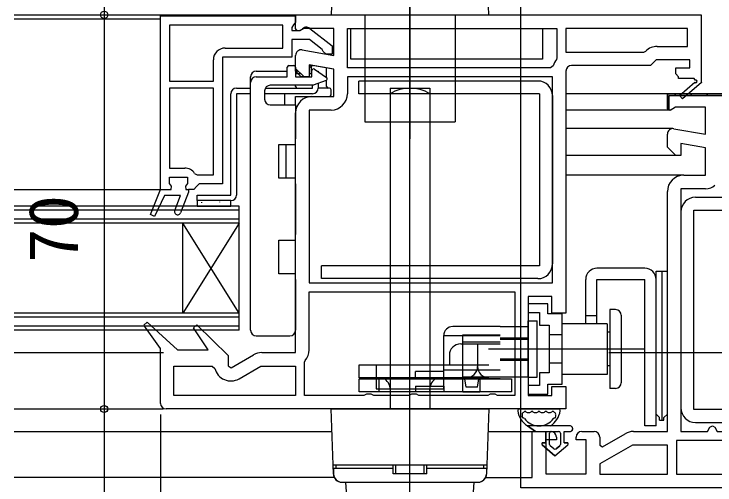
# Model space of a CAD drawing. Units: millimetres, scale not verified. Extents: x -525 to 525, y -783 to 778.
# Drawn here: x -195.5 to -71, y -509.1 to -425.4 of the extents above; entities that cross this region are included whole.
import ezdxf
from ezdxf.enums import TextEntityAlignment as Align

# ---------------------------------------------------------------- set-up
doc = ezdxf.new("R2010")
doc.units = ezdxf.units.MM
doc.header["$LTSCALE"] = 4
for name, color, linetype in [('0-2_YKK_11', 7, 'Continuous'), ('0-4_YKK_12', 2, 'Continuous'), ('0-5_YKK_13', 4, 'Continuous'), ('0-7_YKK_D', 6, 'Continuous')]:
    doc.layers.add(name, color=color, linetype=linetype)
doc.styles.add('ＭＳ ゴシック', font='')
doc.styles.get('ＭＳ ゴシック').set_extended_font_data('MS Gothic')

msp = doc.modelspace()

# ---------------------------------------------------------------- linework, layer by layer
at = {"layer": '0-2_YKK_11'}
for p, q in [((-78.218, -439.9), (-77.918, -439.6)), ((-75.389, -439.9), (-75.089, -439.6)), ((-72.561, -439.9), (-72.261, -439.6)), ((-79.492, -441.174), (-79.192, -440.874)), ((-72.692, -456.5), (-77.092, -456.5)), ((-143.092, -485.098), (-143.092, -474.798)), ((-94.692, -499.6), (-92.492, -499.6))]:
    msp.add_line(p, q, dxfattribs=at)
for points in [[(-145.492, -425.598), (-73.492, -425.598), (-73.492, -437.464), (-73.414, -437.598), (-76.832, -440.503), (-77.351, -439.893), (-74.631, -437.582)], [(-144.318, -431.813), (-138.692, -432.805), (-138.692, -427.998), (-144.048, -427.998), (-144.727, -428.422), (-145.192, -428.456), (-145.492, -427.998), (-145.492, -427.098), (-145.492, -425.598)], [(-169.492, -456.601), (-169.492, -425.801), (-145.492, -425.801), (-145.492, -426.901), (-145.842, -427.378), (-146.192, -427.855), (-146.192, -428.401), (-144.792, -428.401), (-144.392, -428.201)], [(-147.792, -427.401), (-167.892, -427.401), (-167.892, -437.401), (-160.092, -437.401), (-160.092, -433.601)], [(-142.975, -428.014), (-138.992, -431.126), (-138.992, -432.601), (-140.093, -432.601), (-140.592, -432.126), (-140.784, -431.756), (-143.03, -430.001), (-146.192, -430.001), (-146.192, -433.101), (-158.492, -433.101), (-158.492, -455.601), (-162.592, -455.601), (-163.092, -456.101), (-163.592, -456.601), (-164.492, -456.601), (-164.492, -457.101), (-165.93, -460.753)], [(-157.992, -431.501), (-147.792, -431.501), (-147.792, -427.401)], [(-136.292, -427.998), (-99.092, -427.998), (-99.092, -433.231), (-99.194, -433.534)], [(-99.754, -434.639), (-100.234, -434.998), (-136.292, -434.998), (-136.292, -427.998)], [(-75.891, -427.998), (-97.491, -427.998), (-97.492, -432.198), (-83.693, -432.198), (-83.339, -432.051)], [(-81.284, -431.198), (-75.892, -431.198), (-75.891, -427.998)], [(-139.105, -435.167), (-143.092, -434.464), (-143.092, -436.595), (-144.491, -436.595), (-145.492, -435.595), (-145.492, -432.795)], [(-142.592, -440.098), (-138.692, -440.098), (-138.692, -435.242), (-143.092, -434.467), (-143.092, -436.598), (-143.992, -436.598), (-145.492, -435.098), (-145.492, -432.798)], [(-74.566, -437.204), (-74.742, -436.898), (-77.492, -436.898), (-77.492, -436.598), (-77.992, -436.098), (-77.992, -434.998), (-75.492, -434.998), (-75.492, -433.598), (-81.492, -433.598), (-82.492, -434.598), (-96.492, -434.598)], [(-140.505, -434.92), (-142.505, -434.567), (-143.092, -435.06)], [(-97.492, -435.598), (-97.492, -478.598), (-99.992, -478.598), (-99.992, -475.598), (-104.192, -475.598), (-104.192, -493.198), (-99.992, -493.198), (-99.992, -491.598), (-97.492, -491.598), (-97.492, -495.598), (-168.492, -495.598)], [(-143.092, -473.198), (-99.892, -473.198), (-99.892, -436.598), (-136.292, -436.598), (-136.292, -439.598)], [(-160.092, -454.001), (-160.092, -438.601), (-167.892, -438.601), (-167.892, -452.801), (-165.192, -452.801)], [(-78.318, -445.815), (-72.692, -446.807), (-72.692, -442), (-78.048, -442), (-78.976, -442.58), (-79.492, -442.295), (-79.492, -439.6), (-66.492, -439.6), (-53.492, -439.6), (-53.492, -442.295), (-54.007, -442.58), (-54.935, -442), (-60.292, -442), (-60.292, -446.807), (-54.665, -445.815)], [(-53.992, -439.6), (-66.492, -439.6), (-79.492, -439.6), (-79.492, -442), (-79.192, -442.458), (-79.192, -439.9), (-66.492, -439.9), (-53.792, -439.9), (-53.792, -442.458), (-53.492, -442), (-53.492, -440.1)], [(-151.518, -485.598), (-145.492, -485.598), (-145.492, -442.998)], [(-139.192, -442.498), (-143.092, -442.498), (-143.092, -473.198)], [(-76.592, -454.1), (-72.692, -454.1), (-72.692, -449.244), (-77.092, -448.468), (-77.092, -450.6), (-77.992, -450.6), (-79.492, -449.1), (-79.492, -446.8)], [(-163.422, -453.77), (-163.001, -454.001), (-160.092, -454.001)], [(-166.953, -460.349), (-165.91, -457.701), (-168.745, -457.701), (-170.538, -461.389), (-171.269, -461.067), (-169.492, -456.601), (-167.592, -456.601), (-167.517, -456.01), (-167.892, -455.526), (-167.892, -454.401), (-164.692, -454.401), (-164.692, -455.526), (-165.067, -456.01), (-164.992, -456.601), (-164.492, -456.601), (-164.492, -457.101), (-165.93, -460.753)], [(-166.953, -460.349), (-165.91, -457.701), (-168.745, -457.701), (-170.538, -461.389), (-171.269, -461.067), (-169.492, -456.601)], [(-77.092, -456.5), (-77.092, -499.6), (-72.358, -499.6), (-71.925, -498.85), (-71.492, -498.6), (-71.059, -498.85), (-70.625, -499.6), (-66.492, -499.6), (-62.358, -499.6), (-61.925, -498.85), (-61.492, -498.6), (-61.059, -498.85), (-60.625, -499.6), (-55.892, -499.6), (-55.892, -456.5), (-60.292, -456.5)], [(-85.518, -499.6), (-79.492, -499.6), (-79.492, -457)], [(-143.092, -474.798), (-106.592, -474.798), (-106.592, -493.198), (-109.625, -493.198), (-110.058, -492.948), (-110.925, -492.948), (-111.358, -493.198), (-123.625, -493.198), (-124.058, -492.948), (-124.925, -492.948), (-125.358, -493.198), (-131.625, -493.198), (-132.058, -492.948), (-132.925, -492.948), (-133.358, -493.198), (-143.892, -493.198), (-143.892, -487.289), (-143.774, -486.967)], [(-169.492, -494.598), (-169.492, -484.888), (-172.443, -480.693), (-171.852, -480.175), (-166.492, -485.098), (-161.026, -485.098), (-163.647, -481.186), (-163.042, -480.683), (-157.492, -486.085), (-157.492, -487.943), (-156.925, -488.271), (-152.968, -485.987)], [(-145.492, -493.198), (-167.092, -493.198), (-167.092, -487.998), (-160.304, -487.998), (-159.817, -488.385)], [(-155.542, -490.244), (-151.652, -487.998), (-145.492, -487.998), (-145.492, -493.198)], [(-32.792, -499.6), (-29.492, -499.6), (-29.492, -507.8), (-27.492, -507.8), (-27.492, -509.6), (-66.492, -509.6), (-105.492, -509.6), (-105.492, -507.8), (-103.492, -507.8), (-103.492, -499.6), (-100.192, -499.6)], [(-91.492, -500.6), (-91.492, -502.023), (-90.992, -502.311), (-86.968, -499.989)], [(-99.192, -500.6), (-99.192, -501.1), (-101.092, -501.1), (-101.092, -507.1), (-93.892, -507.1), (-93.892, -501.1), (-95.692, -501.1), (-95.692, -500.6)]]:
    msp.add_lwpolyline(points, dxfattribs=at)
for points in [[(-55.092, -501.2), (-66.492, -501.2), (-77.892, -501.2), (-77.892, -507.2), (-66.492, -507.2), (-55.092, -507.2)], [(-91.492, -507.2), (-79.492, -507.2), (-79.492, -502), (-85.652, -502), (-91.492, -505.371)]]:
    msp.add_lwpolyline(points, close=True, dxfattribs=at)
for centre, radius, start, end in [((-143.592, -428.801), 1, 51.91328, 143.13011), ((-157.992, -433.601), 2.1, 90.00001, 179.99999), ((-144.492, -432.798), 1, 80.00002, 180), ((-81.284, -434.098), 2.9, 90.00001, 135.09912), ((-96.492, -435.598), 3.4, 142.62992, 163.6173), ((-96.492, -435.598), 1, 90.00001, 179.99999), ((-74.441, -437.42), 0.25, 220.35704, 120.00003), ((-142.592, -442.998), 2.9, 90.00001, 179.99999), ((-139.192, -439.598), 2.9, 270.00001, 359.99999), ((-78.492, -446.8), 1, 80.00002, 180), ((-165.192, -454.901), 2.1, 32.57896, 89.99999), ((-76.592, -457), 2.9, 90.00001, 179.99999), ((-72.692, -454.1), 2.4, 270, 313.60283), ((-166.442, -460.551), 0.55, 158.50165, 338.50167), ((-166.442, -460.551), 0.55, 158.50165, 338.50167), ((-145.992, -485.098), 2.9, 319.88082, 0.00002), ((-151.518, -488.498), 2.9, 89.99998, 119.99999), ((-156.992, -487.732), 2.9, 193.0206, 300.00002), ((-168.492, -494.598), 1, 180.00001, 269.99999), ((-100.192, -500.6), 1, 0.00001, 89.99999), ((-94.692, -500.6), 1, 90.00001, 179.99999), ((-92.492, -500.6), 1, 0.00001, 89.99999), ((-85.518, -502.5), 2.9, 89.99998, 119.99999)]:
    msp.add_arc(centre, radius, start, end, dxfattribs=at)
at = {"layer": '0-4_YKK_12'}
for p, q in [((-125.189, -524.975), (-125.189, -402.151)), ((-125.189, -424.286), (-125.189, -436.436)), ((-195.492, -425.6), (-144.992, -425.599)), ((-195.492, -426.301), (-169.492, -426.301)), ((-78.994, -439.6), (-97.492, -439.6)), ((-78.994, -442.5), (-97.492, -442.5)), ((-78.494, -445.8), (-97.492, -445.8)), ((-77.787, -450.6), (-97.492, -450.6)), ((-76.594, -454.1), (-97.492, -454.1)), ((-195.492, -456.601), (-169.491, -456.601)), ((-155.492, -459.596), (-195.492, -459.596)), ((-155.492, -460.296), (-195.492, -460.296)), ((-155.492, -481.596), (-155.492, -459.596)), ((-155.492, -461.896), (-195.492, -461.896)), ((-155.492, -462.596), (-195.492, -462.596)), ((-155.492, -478.596), (-165.492, -462.596)), ((-155.492, -478.596), (-195.492, -478.596)), ((-155.492, -479.296), (-195.492, -479.296)), ((-155.492, -480.896), (-195.492, -480.896)), ((-155.492, -481.596), (-195.492, -481.596)), ((-195.492, -485.595), (-168.977, -485.596)), ((-195.492, -495.595), (-168.992, -495.598)), ((-195.492, -499.6), (-139.049, -499.6)), ((-111.329, -499.6), (-102.992, -499.6)), ((-138.58, -507.8), (-195.492, -507.8)), ((-111.798, -507.8), (-104.992, -507.8))]:
    msp.add_line(p, q, dxfattribs=at)
msp.add_lwpolyline([(-155.492, -462.596), (-165.492, -478.596), (-165.492, -462.596)], dxfattribs=at)
at = {"layer": '0-5_YKK_13'}
for p, q in [((-125.189, -385.228), (-125.189, -447.603)), ((-138.785, -414.05), (-139.189, -425.603)), ((-111.189, -425.603), (-111.592, -414.05)), ((-139.189, -425.603), (-111.189, -425.603)), ((-133.189, -425.598), (-133.189, -444.598)), ((-117.189, -425.598), (-117.189, -444.598)), ((-146.992, -436.599), (-146.992, -434.899)), ((-146.692, -434.599), (-145.792, -434.599)), ((-145.492, -434.899), (-145.492, -436.599)), ((-145.192, -436.099), (-145.192, -435.399)), ((-142.692, -434.599), (-143.061, -434.599)), ((-142.692, -434.599), (-142.345, -434.599)), ((-142.692, -436.099), (-142.692, -434.599)), ((-142.592, -436.599), (-142.592, -435.499)), ((-142.119, -435.253), (-140.017, -436.726)), ((-139.992, -436.745), (-139.992, -435.014)), ((-153.492, -437.599), (-153.492, -436.599)), ((-152.492, -435.599), (-146.992, -435.599)), ((-152.492, -436.599), (-146.992, -436.599)), ((-145.192, -436.099), (-145.492, -436.099)), ((-145.492, -436.599), (-142.592, -436.599)), ((-144.492, -436.099), (-145.192, -436.099)), ((-142.692, -436.099), (-143.092, -436.099)), ((-141.626, -435.599), (-141.492, -435.599)), ((-141.492, -435.599), (-141.492, -435.693)), ((-153.492, -481.599), (-153.492, -437.599)), ((-140.086, -437.253), (-142.361, -438.081)), ((-141.492, -437.765), (-141.492, -438.599)), ((-139.992, -438.299), (-139.992, -437.197)), ((-102.492, -437.35), (-134.292, -437.35)), ((-134.292, -438.95), (-134.292, -437.35)), ((-134.292, -439.65), (-134.292, -437.35)), ((-155.992, -438.599), (-153.492, -438.599)), ((-150.992, -439.099), (-150.992, -440.599)), ((-150.858, -438.599), (-142.492, -438.599)), ((-142.463, -438.099), (-149.992, -438.099)), ((-145.492, -438.299), (-145.492, -438.099)), ((-142.492, -438.599), (-142.492, -438.099)), ((-139.492, -438.599), (-141.492, -438.599)), ((-139.192, -439.799), (-139.192, -438.899)), ((-128.689, -438.6), (-128.689, -495.6)), ((-128.689, -438.6), (-121.689, -438.6)), ((-121.689, -438.6), (-121.689, -495.6)), ((-156.992, -457.599), (-156.992, -439.599)), ((-153.492, -439.599), (-155.992, -439.599)), ((-155.992, -439.599), (-155.992, -457.599)), ((-142.492, -439.599), (-150.992, -439.599)), ((-147.492, -439.599), (-150.992, -439.599)), ((-147.492, -439.599), (-147.492, -441.599)), ((-145.492, -441.599), (-145.492, -440.099)), ((-145.492, -440.099), (-139.492, -440.099)), ((-102.192, -439.65), (-134.292, -439.65)), ((-125.189, -497.684), (-125.189, -439.67)), ((-102.192, -439.65), (-102.192, -470.15)), ((-99.892, -439.95), (-99.892, -469.85)), ((-149.992, -441.599), (-145.492, -441.599)), ((-145.492, -441.599), (-145.492, -447.599)), ((-133.189, -444.598), (-117.189, -444.598)), ((-148.492, -454.599), (-148.492, -448.599)), ((-147.242, -448.599), (-147.242, -454.599)), ((-145.492, -454.599), (-148.492, -454.599)), ((-145.492, -455.599), (-145.492, -454.599)), ((-145.492, -455.599), (-145.492, -464.599)), ((-162.992, -457.599), (-156.992, -457.599)), ((-162.992, -458.599), (-162.992, -457.599)), ((-156.992, -458.599), (-162.992, -458.599)), ((-162.201, -458.885), (-162.201, -458.985)), ((-159.026, -458.785), (-159.026, -458.885)), ((-74.492, -458), (-57.392, -458)), ((-157.438, -459.578), (-157.438, -459.599)), ((-77.092, -460.6), (-77.092, -495.4)), ((-148.492, -471.599), (-148.492, -465.599)), ((-140.892, -472.45), (-140.892, -470.15)), ((-102.192, -470.15), (-140.892, -470.15)), ((-145.492, -471.599), (-148.492, -471.599)), ((-145.492, -472.599), (-145.492, -471.599)), ((-83.489, -470.6), (-91.989, -470.6)), ((-81.489, -496.5), (-81.489, -471.1)), ((-81.489, -471.1), (-80.489, -471.1)), ((-80.489, -471.1), (-79.489, -471.1)), ((-80.489, -471.1), (-80.489, -497.6)), ((-80.489, -471.1), (-80.489, -497.6)), ((-80.489, -471.1), (-80.489, -497.6)), ((-79.489, -496.5), (-79.489, -471.1)), ((-145.492, -472.599), (-145.492, -481.599)), ((-102.492, -472.45), (-140.892, -472.45)), ((-93.989, -480.5), (-93.989, -472.6)), ((-83.489, -498.6), (-83.489, -472.6)), ((-81.489, -498.6), (-81.489, -472.6)), ((-93.989, -479), (-91.989, -479)), ((-89.692, -477.95), (-89.692, -491.95)), ((-89.692, -477.95), (-89.692, -491.95)), ((-88.692, -477.95), (-89.692, -477.95)), ((-87.692, -478.95), (-87.692, -490.95)), ((-102.589, -489.95), (-102.589, -479.95)), ((-125.189, -535.974), (-125.189, -480.6)), ((-109.189, -480.95), (-117.589, -480.95)), ((-109.189, -480.95), (-104.189, -480.95)), ((-90.192, -480.45), (-98.192, -480.45)), ((-91.992, -480.5), (-93.992, -480.5)), ((-91.989, -480.5), (-93.989, -480.5)), ((-152.492, -482.599), (-146.492, -482.599)), ((-119.189, -482.55), (-109.189, -482.55)), ((-115.789, -482.45), (-109.189, -482.45)), ((-115.789, -492.55), (-115.789, -482.45)), ((-98.192, -482.45), (-100.492, -482.45)), ((-89.692, -481.95), (-90.192, -481.95)), ((-116.189, -484.05), (-109.189, -484.05)), ((-115.789, -483.65), (-109.189, -483.65)), ((-113.189, -484.05), (-113.189, -488.05)), ((-109.189, -482.95), (-104.189, -482.95)), ((-109.189, -483.2), (-104.189, -483.2)), ((-96.993, -484.95), (-111.276, -484.95)), ((-83.682, -484.95), (-105.682, -484.95)), ((-118.189, -486.05), (-118.189, -487.75)), ((-67.878, -485.6), (-89.878, -485.6)), ((-134.189, -487.75), (-119.189, -487.75)), ((-134.189, -490.05), (-134.189, -487.75)), ((-131.189, -487.75), (-131.189, -490.05)), ((-119.189, -490.05), (-119.189, -487.75)), ((-119.189, -487.75), (-118.189, -487.75)), ((-118.189, -487.75), (-111.189, -487.75)), ((-109.189, -486.7), (-104.189, -486.7)), ((-109.189, -486.95), (-104.189, -486.95)), ((-98.219, -487.45), (-100.519, -487.45)), ((-119.189, -488.95), (-124.189, -488.95)), ((-124.189, -490.25), (-124.189, -488.95)), ((-119.189, -488.65), (-109.189, -488.65)), ((-119.189, -490.25), (-119.189, -488.95)), ((-89.692, -487.95), (-90.192, -487.95)), ((-124.189, -490.05), (-134.189, -490.05)), ((-131.189, -490.05), (-131.189, -490.25)), ((-131.189, -490.25), (-131.189, -492.05)), ((-130.689, -492.55), (-130.689, -490.25)), ((-111.189, -490.05), (-124.189, -490.05)), ((-119.189, -490.25), (-119.189, -490.05)), ((-119.189, -492.05), (-119.189, -490.25)), ((-109.189, -490.25), (-119.189, -490.25)), ((-112.789, -489.95), (-115.789, -489.95)), ((-115.189, -491.75), (-115.439, -490.25)), ((-113.189, -491.75), (-112.939, -490.25)), ((-112.789, -489.95), (-112.789, -492.55)), ((-109.189, -489.95), (-112.789, -489.95)), ((-104.189, -489.95), (-109.189, -489.95)), ((-107.189, -490.25), (-107.189, -492.55)), ((-104.219, -489.95), (-102.619, -489.95)), ((-124.189, -491.55), (-124.189, -492.55)), ((-124.189, -491.55), (-119.189, -491.55)), ((-119.189, -491.55), (-119.189, -492.55)), ((-107.189, -492.55), (-134.189, -492.55)), ((-131.189, -492.05), (-119.189, -492.05)), ((-115.789, -492.55), (-112.789, -492.55)), ((-113.189, -491.75), (-115.189, -491.75)), ((-88.692, -491.95), (-89.692, -491.95)), ((-139.189, -495.6), (-111.189, -495.6)), ((-138.785, -507.152), (-139.189, -495.6)), ((-128.689, -495.6), (-121.689, -495.6)), ((-111.189, -495.6), (-111.592, -507.152)), ((-105.756, -495.6), (-98.827, -495.6)), ((-104.356, -496.2), (-103.924, -496.2)), ((-103.124, -496.2), (-102.692, -496.2)), ((-101.892, -496.2), (-101.459, -496.2)), ((-100.659, -496.2), (-100.227, -496.2)), ((-80.889, -497.6), (-80.089, -497.6)), ((-96.791, -498.6), (-104.341, -498.6)), ((-81.489, -498.6), (-83.489, -498.6)), ((-74.492, -498), (-57.392, -498)), ((-102.892, -499.6), (-101.092, -499.6)), ((-102.892, -499.6), (-101.092, -499.6)), ((-101.092, -499.6), (-101.092, -501.6)), ((-101.092, -501.6), (-101.092, -499.6)), ((-100.392, -501.9), (-100.392, -499.9)), ((-100.392, -501.9), (-100.392, -499.9)), ((-100.092, -499.6), (-98.792, -499.6)), ((-100.092, -499.6), (-98.792, -499.6)), ((-98.492, -499.9), (-98.492, -501.9)), ((-98.492, -499.9), (-98.492, -501.9)), ((-97.792, -499.6), (-96.792, -499.6)), ((-97.792, -501.6), (-97.792, -499.6)), ((-97.792, -499.6), (-96.792, -499.6)), ((-97.792, -501.6), (-97.792, -499.6)), ((-101.721, -501.956), (-99.442, -503.9)), ((-99.442, -503.9), (-101.721, -501.956)), ((-101.092, -501.6), (-101.589, -501.6)), ((-101.589, -501.6), (-101.092, -501.6)), ((-99.636, -502.682), (-100.286, -502.128)), ((-99.636, -502.682), (-100.286, -502.128)), ((-99.442, -503.9), (-97.162, -501.956)), ((-99.442, -503.9), (-97.162, -501.956)), ((-98.597, -502.128), (-99.247, -502.682)), ((-99.247, -502.682), (-98.597, -502.128)), ((-97.294, -501.6), (-97.792, -501.6)), ((-97.792, -501.6), (-97.294, -501.6)), ((-111.538, -505.6), (-138.84, -505.6)), ((-138.789, -506.1), (-138.752, -507.152)), ((-138.789, -506.1), (-128.189, -506.1)), ((-138.289, -506.1), (-138.289, -505.6)), ((-128.189, -505.6), (-138.289, -505.6)), ((-128.189, -506.6), (-128.189, -505.6)), ((-128.189, -507.1), (-128.189, -505.6)), ((-127.689, -507.1), (-127.689, -505.6)), ((-122.689, -507.1), (-122.689, -505.6)), ((-122.189, -506.6), (-122.189, -505.6)), ((-122.189, -507.1), (-122.189, -505.6)), ((-112.089, -505.6), (-122.189, -505.6)), ((-122.189, -506.1), (-111.589, -506.1)), ((-112.089, -506.1), (-112.089, -505.6)), ((-111.589, -506.1), (-111.626, -507.152)), ((-122.189, -507.1), (-128.189, -507.1)), ((-137.286, -508.6), (-113.091, -508.6)), ((-137.253, -508.6), (-113.125, -508.6)), ((-114.189, -514.6), (-113.769, -508.6))]:
    msp.add_line(p, q, dxfattribs=at)
for points in [[(-101.689, -427.998), (-101.689, -433.498), (-135.689, -433.498), (-135.689, -427.998)], [(-156.992, -459.599), (-156.992, -458.599), (-162.992, -458.599), (-162.992, -459.599)], [(-98.192, -491.2), (-98.192, -478.7), (-100.692, -478.7), (-100.692, -476.95), (-104.192, -476.95), (-104.191, -478.45), (-102.192, -478.45), (-102.192, -480.7), (-100.492, -480.7), (-100.492, -489.2), (-102.192, -489.2), (-102.192, -491.45), (-104.192, -491.45), (-104.191, -492.95), (-100.692, -492.95), (-100.692, -491.2)]]:
    msp.add_lwpolyline(points, close=True, dxfattribs=at)
for points in [[(-148.492, -448.599), (-145.492, -448.599), (-145.492, -447.599)], [(-57.392, -495.7), (-74.792, -495.7), (-74.792, -460.3), (-57.392, -460.3)], [(-148.492, -465.599), (-145.492, -465.599), (-145.492, -464.599)], [(-91.989, -480.5), (-91.989, -472.6), (-83.489, -472.6)], [(-104.189, -489.95), (-104.189, -479.95), (-102.589, -479.95)], [(-90.192, -480.45), (-90.192, -489.45), (-98.192, -489.45)], [(-109.189, -490.25), (-119.189, -490.25), (-119.189, -482.55)], [(-134.189, -492.55), (-134.189, -490.25), (-107.189, -490.25)], [(-80.889, -497.6), (-80.889, -497.1), (-81.489, -496.5)], [(-80.089, -497.6), (-80.089, -497.1), (-79.489, -496.5)], [(-104.341, -498.6), (-102.892, -499.6), (-104.341, -498.6)], [(-114.189, -514.6), (-136.189, -514.6), (-136.608, -508.6)]]:
    msp.add_lwpolyline(points, dxfattribs=at)
for centre, radius, start, end in [((-146.692, -434.899), 0.3, 90, 180), ((-145.792, -434.899), 0.3, 0, 90), ((-142.292, -435.499), 0.3, 55, 180), ((-152.492, -436.599), 1, 90, 180), ((-152.492, -437.599), 1, 90, 180), ((-140.189, -436.971), 0.3, 290, 55), ((-142.463, -437.799), 0.3, 270, 290), ((-102.492, -439.95), 2.6, 0, 90), ((-155.992, -439.599), 1, 90, 180), ((-149.992, -439.099), 1, 90, 180), ((-145.192, -438.299), 0.3, 180, 270), ((-142.492, -438.599), 1, 270, 0), ((-139.692, -438.299), 0.3, 180, 270), ((-139.492, -438.899), 0.3, 0, 90), ((-125.189, -445.225), 6.625, 58.10921, 121.89079), ((-139.492, -439.799), 0.3, 270, 0), ((-149.992, -440.599), 1, 180, 270), ((-156.992, -457.599), 1, 270, 0), ((-74.492, -460.6), 2.6, 90, 180), ((-102.492, -469.85), 2.6, 270, 0), ((-91.989, -472.6), 2, 90, 180), ((-83.489, -472.6), 2, 0, 90), ((-88.692, -478.95), 1, 0, 90), ((-152.492, -481.599), 1, 180, 270), ((-146.492, -481.599), 1, 270, 0), ((-117.589, -482.55), 1.6, 90, 180), ((-116.189, -486.05), 2, 90, 180), ((-115.189, -488.05), 2, 270, 0), ((-111.189, -488.05), 2, 180, 270), ((-131.172, -492.263), 2.5, 353.39282, 53.60431), ((-119.205, -492.263), 2.5, 126.39569, 186.60718), ((-88.692, -490.95), 1, 270, 0), ((-105.756, -495.9), 0.3, 90, 188.20609), ((-102.292, -495.4), 3.8, 188.20609, 237.36313), ((-104.975, -496.5), 0.3, 110.02209, 202.28177), ((-105.18, -495.936), 0.3, 290.02209, 328.16514), ((-104.756, -496.2), 0.2, 36.8699, 148.16514), ((-104.356, -495.9), 0.3, 216.8699, 270), ((-103.924, -495.9), 0.3, 270, 323.1301), ((-103.524, -496.2), 0.2, 36.8699, 143.1301), ((-103.124, -495.9), 0.3, 216.8699, 270), ((-102.692, -495.9), 0.3, 270, 323.1301), ((-102.292, -496.2), 0.2, 36.8699, 143.1301), ((-101.892, -495.9), 0.3, 216.8699, 270), ((-101.459, -495.9), 0.3, 270, 323.1301), ((-101.059, -496.2), 0.2, 36.8699, 143.1301), ((-100.659, -495.9), 0.3, 216.8699, 270), ((-102.292, -495.4), 3.8, 302.63687, 351.79391), ((-100.227, -495.9), 0.3, 270, 323.1301), ((-99.827, -496.2), 0.2, 31.83486, 143.1301), ((-99.403, -495.936), 0.3, 211.83486, 249.97791), ((-99.608, -496.5), 0.3, 337.71823, 69.97791), ((-98.827, -495.9), 0.3, 351.79391, 90), ((-74.492, -495.4), 2.6, 180, 270), ((-105.063, -497), 0.2, 153.36701, 266.63299), ((-102.292, -495.4), 3.2, 202.28177, 203.14776), ((-105.51, -496.776), 0.3, 333.36701, 23.14776), ((-105.092, -497.499), 0.3, 36.85224, 86.63299), ((-102.292, -495.4), 3.2, 216.85224, 323.14776), ((-99.491, -497.499), 0.3, 93.36701, 143.14776), ((-99.52, -497), 0.2, 273.36701, 26.63299), ((-99.073, -496.776), 0.3, 156.85224, 206.63299), ((-102.292, -495.4), 3.2, 336.85224, 337.71823), ((-96.792, -499.1), 0.5, 270, 90.11459), ((-96.791, -499.1), 0.5, 270.11462, 89.88538), ((-100.092, -499.9), 0.3, 90, 180), ((-100.092, -499.9), 0.3, 90, 180), ((-98.792, -499.9), 0.3, 0, 90), ((-98.792, -499.9), 0.3, 0, 90), ((-96.792, -499.1), 0.5, 270.00002, 270.11467), ((-101.589, -501.802), 0.202, 90.00003, 229.53622), ((-101.589, -501.802), 0.202, 90, 229.53619), ((-100.092, -501.9), 0.3, 180, 229.53619), ((-100.092, -501.9), 0.3, 180, 229.53619), ((-99.442, -502.454), 0.3, 229.53619, 310.46381), ((-99.442, -502.454), 0.3, 229.53619, 310.46381), ((-98.792, -501.9), 0.3, 310.46381, 0), ((-98.792, -501.9), 0.3, 310.46381, 0), ((-97.294, -501.802), 0.202, 310.46381, 90), ((-97.294, -501.802), 0.202, 310.46381, 90), ((-137.286, -507.1), 1.5, 182, 270), ((-137.253, -507.1), 1.5, 182, 270), ((-113.125, -507.1), 1.5, 270, 358), ((-113.091, -507.1), 1.5, 270, 358)]:
    msp.add_arc(centre, radius, start, end, dxfattribs=at)
at = {"layer": '0-7_YKK_D'}
for p, q in [((-105.492, -508.1), (-105.492, -181.601)), ((-105.492, -508.1), (-105.492, -251.601)), ((-179.492, -372.604), (-179.492, -425.599)), ((-179.492, -425.598), (-179.492, -495.599)), ((-180.492, -495.599), (-180.493, -495.599)), ((-179.493, -495.599), (-179.495, -548.6)), ((-169.489, -496.598), (-169.489, -651.1))]:
    msp.add_line(p, q, dxfattribs=at)
for centre in [(-179.492, -425.598), (-179.492, -425.599), (-179.493, -495.599), (-179.492, -495.599)]:
    msp.add_circle(centre, 0.637, dxfattribs=at)

# ---------------------------------------------------------------- texts
at = {"layer": '0-7_YKK_D', "style": 'ＭＳ ゴシック'}
msp.add_text('70', height=8.798, rotation=90, dxfattribs=at).set_placement((-181.492, -469.598), align=Align.BOTTOM_LEFT)

doc.saveas('drawing.dxf')
